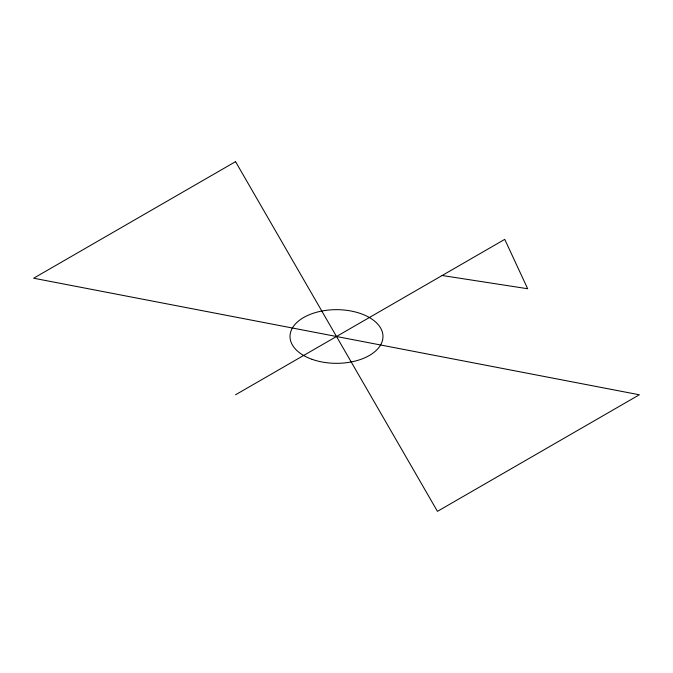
<?xml version="1.0" encoding="UTF-8"?>
<svg xmlns="http://www.w3.org/2000/svg" width="673" height="673" viewBox="0 0 673 673"><rect width="100%" height="100%" fill="white"/><g stroke="black" fill="none" stroke-linecap="round" stroke-linejoin="round"><path stroke-width="1.01" d="M235.55 394.782L504.75 239.361L527.666 288.734L442.144 275.501M235.55 161.655L33.65 278.218L639.35 394.782L437.45 511.345L235.55 161.655M312.087 359.332A46.471 26.827 0 0 0 382.954 337.291A46.471 26.827 0 0 0 314.459 312.878A46.471 26.827 0 0 0 312.087 359.332"/></g></svg>
